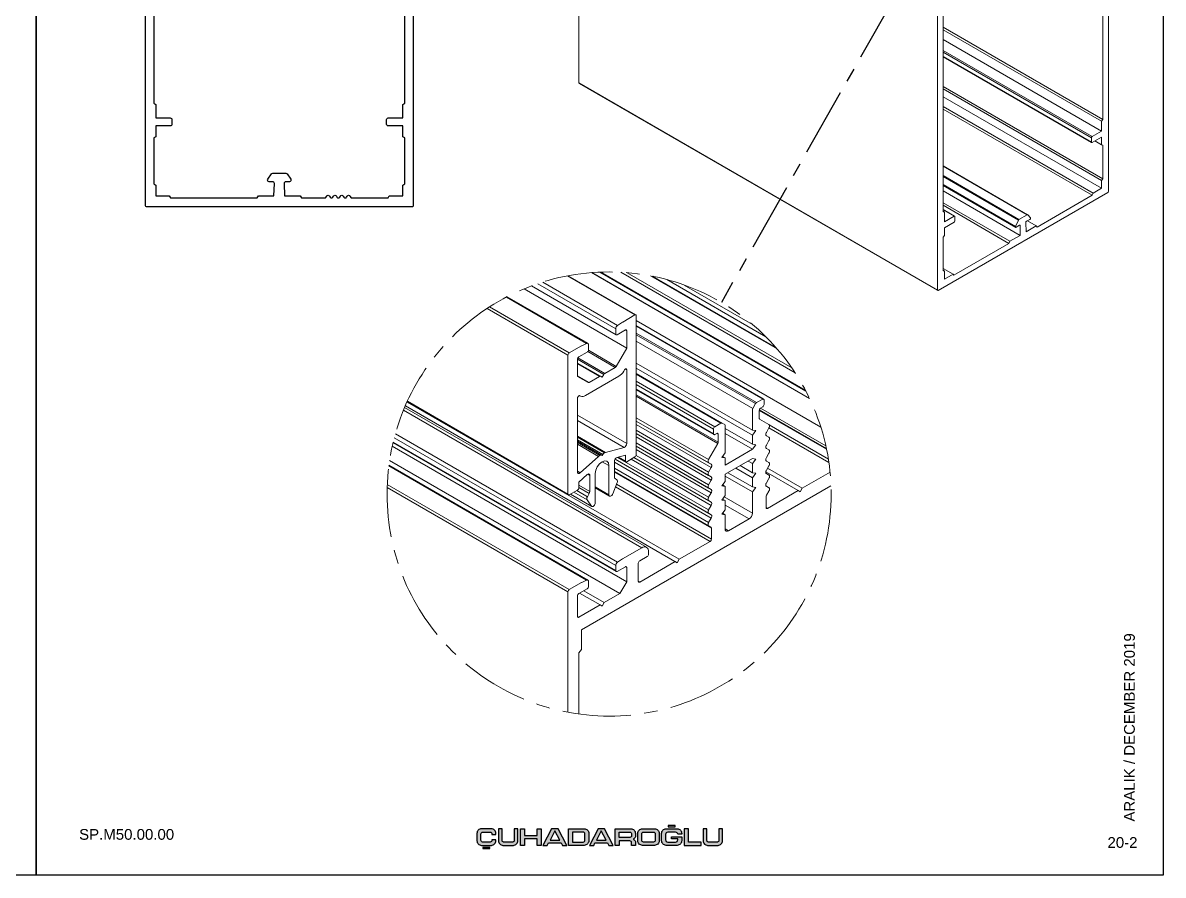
# Model space of a CAD drawing. Header units: millimetres. Extents: x 39 to 459, y 26 to 647.
# Drawn here: x 246.1 to 458.6, y 350.2 to 509 of the extents above; entities that cross this region are included whole.
import ezdxf

# ---------------------------------------------------------------- set-up
doc = ezdxf.new("R2010")
doc.units = ezdxf.units.MM
doc.linetypes.add('CENTER', pattern=[10.16, 6.35, -1.27, 1.27, -1.27])
doc.layers.add('ANTET', color=7, linetype='Continuous')
doc.layers.add('TABLO_GRİ', color=8, linetype='Continuous', lineweight=15)
doc.dimstyles.new('SLDDIMSTYLE0', dxfattribs={"dimtxt": 0.18, "dimasz": 3.302, "dimexe": 0, "dimexo": 0.0625, "dimgap": 0, "dimtad": 0, "dimtih": 1, "dimtoh": 1, "dimdec": 0, "dimrnd": 1e-09, "dimzin": 0, "dimdsep": 46, "dimtxsty": 'Standard', "dimblk1": 'NONE', "dimblk2": 'NONE', "dimsah": 1, "dimcen": 0.09, "dimadec": 0, "dimazin": 0, "dimtfac": 3.302, "dimtdec": 0, "dimtofl": 0, "dimtmove": 0, "dimatfit": 3, "dimldrblk": 'NONE', "dimfxl": 1, "dimfrac": 2, "dimtolj": 1, "dimtzin": 0, "dimarcsym": 0})

# ---------------------------------------------------------------- blocks, each defined once
blk = doc.blocks.new('50MN53')
at = {"color": 0, "ltscale": 10}
blk.add_lwpolyline([(365.34, 329.96), (280.84, 329.96, 0.414214), (280.54, 329.66), (280.54, 327.97, 0.02182), (280.54, 327.94), (280.61, 327.24, 0.388879), (280.9, 326.96), (281.44, 326.96, 0.414214), (281.74, 327.26), (281.74, 328.26, -0.414214), (282.04, 328.56), (284.44, 328.56, -0.414214), (284.74, 328.26), (284.74, 325.26), (285.04, 324.96), (284.74, 324.66), (284.74, 322.36), (283.74, 321.36), (282.04, 321.36, -0.414214), (281.74, 321.66), (281.74, 322.66, 0.414214), (281.44, 322.96), (280.9, 322.96, 0.388879), (280.61, 322.69), (280.54, 321.99, 0.021753), (280.54, 321.97), (280.54, 319.16, 0.414214), (281.54, 318.16), (281.74, 318.16, 0.414214), (282.04, 318.46), (282.04, 319.36, -0.414214), (282.34, 319.66), (284.44, 319.66, -0.414214), (284.74, 319.36), (284.74, 314.26), (285.04, 313.96), (284.74, 313.66), (284.74, 309.26, -0.414214), (284.44, 308.96), (283.19, 308.96, -0.198912), (282.98, 309.05), (282.65, 309.38, 0.414213), (282.23, 309.38), (281.85, 309, -0.404139), (281.43, 309), (281.05, 309.38, 0.414214), (280.63, 309.38), (280.25, 309, -0.414214), (279.83, 309), (279.45, 309.38, 0.414214), (279.03, 309.38), (278.65, 309, -0.414214), (278.23, 309), (277.85, 309.38, 0.414214), (277.43, 309.38), (277.05, 309, -0.414214), (276.63, 309), (276.25, 309.38, 0.414214), (275.83, 309.38), (275.45, 309, -0.414214), (275.03, 309), (274.65, 309.38, 0.414214), (274.23, 309.38), (272.91, 308.05, -0.198912), (272.69, 307.96), (271.74, 307.96, -0.414214), (271.54, 308.16), (271.54, 308.36, 0.414214), (271.24, 308.66), (270.84, 308.66, 0.414214), (270.54, 308.36), (270.54, 307.6, 0.198912), (270.63, 307.39), (270.97, 307.05, 0.198913), (271.18, 306.96), (274.62, 306.96), (274.94, 307.46), (275.26, 306.96), (276.14, 306.96), (276.14, 305.26), (276.44, 304.96), (276.14, 304.66), (276.14, 302.96), (275.82, 302.46), (275.51, 302.96), (274.34, 302.96), (274.02, 302.46), (273.71, 302.96), (271.18, 302.96, 0.198913), (270.97, 302.88), (270.63, 302.53, 0.198912), (270.54, 302.32), (270.54, 301.56, 0.414214), (270.84, 301.26), (271.24, 301.26, 0.414214), (271.54, 301.56), (271.54, 301.66, -0.414214), (271.84, 301.96), (272.69, 301.96, -0.198912), (272.91, 301.88), (274.23, 300.55, 0.414214), (274.65, 300.55), (275.03, 300.93, -0.414214), (275.45, 300.93), (275.83, 300.55, 0.414214), (276.25, 300.55), (276.63, 300.93, -0.414214), (277.05, 300.93), (277.43, 300.55, 0.414214), (277.85, 300.55), (278.23, 300.93, -0.414214), (278.65, 300.93), (279.03, 300.55, 0.414214), (279.45, 300.55), (279.83, 300.93, -0.414214), (280.25, 300.93), (280.63, 300.55, 0.414214), (281.05, 300.55), (281.43, 300.93, -0.404139), (281.85, 300.93), (282.23, 300.55, 0.414213), (282.65, 300.55), (282.98, 300.88, -0.198912), (283.19, 300.96), (284.44, 300.96, -0.414214), (284.74, 300.66), (284.74, 296.26), (285.04, 295.96), (284.74, 295.66), (284.74, 290.56, -0.414214), (284.44, 290.26), (282.34, 290.26, -0.414214), (282.04, 290.56), (282.04, 291.46, 0.414214), (281.74, 291.76), (281.54, 291.76, 0.414214), (280.54, 290.76), (280.54, 287.96, 0.021753), (280.54, 287.93), (280.61, 287.24, 0.388879), (280.9, 286.96), (281.44, 286.96, 0.414214), (281.74, 287.26), (281.74, 288.26, -0.414214), (282.04, 288.56), (283.74, 288.56), (284.74, 287.56), (284.74, 285.26), (285.04, 284.96), (284.74, 284.66), (284.74, 281.66, -0.414214), (284.44, 281.36), (282.04, 281.36, -0.414214), (281.74, 281.66), (281.74, 282.66, 0.414214), (281.44, 282.96), (280.9, 282.96, 0.389143), (280.61, 282.69), (280.54, 281.98, 0.02159), (280.54, 281.95), (280.54, 280.26, 0.414214), (280.84, 279.96), (365.24, 279.96, 0.414214), (365.54, 280.26), (365.54, 329.76, 0.414214), (365.34, 329.96)], format="xyb", dxfattribs=at)
blk.add_lwpolyline([(360.92, 306.19, 0.434812), (361.23, 305.88), (363.54, 305.96), (363.54, 308.85), (363.94, 309.08), (363.94, 313.6), (363.59, 313.8, -0.57735), (363.59, 314.32), (363.79, 314.44, 0.57735), (363.79, 314.95), (363.59, 315.07, -0.57735), (363.59, 315.59), (363.79, 315.71, 0.57735), (363.79, 316.23), (363.59, 316.34, -0.57735), (363.59, 316.86), (363.79, 316.98, 0.57735), (363.79, 317.5), (363.59, 317.61, -0.57735), (363.59, 318.13), (363.94, 318.33), (363.94, 325.23), (363.54, 325.46), (363.54, 327.96), (361.54, 327.96), (361.31, 328.36), (352.77, 328.36), (352.54, 327.96), (350.54, 327.96), (350.54, 325.26, -0.414214), (350.24, 324.96), (349.34, 324.96, -0.414214), (349.04, 325.26), (349.04, 327.96), (346.54, 327.96), (346.31, 328.36), (289.27, 328.36), (289.04, 327.96), (286.54, 327.96), (286.54, 281.96), (289.04, 281.96), (289.27, 281.56), (346.31, 281.56), (346.54, 281.96), (349.04, 281.96), (349.04, 284.66, -0.414214), (349.34, 284.96), (350.24, 284.96, -0.414214), (350.54, 284.66), (350.54, 281.96), (352.54, 281.96), (352.77, 281.56), (361.31, 281.56), (361.54, 281.96), (363.54, 281.96), (363.54, 284.46), (363.94, 284.69), (363.94, 300.85), (363.54, 301.08), (363.54, 303.96), (361.23, 304.04, 0.434812), (360.92, 303.73), (360.94, 303.07, -0.612801), (360.47, 302.81), (359.47, 303.49, -0.249328), (359.34, 303.74), (359.34, 306.19, -0.249328), (359.47, 306.44), (360.47, 307.11, -0.612801), (360.94, 306.85)], format="xyb", close=True, dxfattribs=at)
at = {"color": 0, "linetype": 'Continuous', "lineweight": 15}
blk.add_lwpolyline([(282.38, 306.96), (282.06, 307.46), (281.74, 306.96), (280.58, 306.96), (280.26, 307.46), (279.94, 306.96), (278.78, 306.96), (278.46, 307.46), (278.14, 306.96), (278.14, 302.96), (279.12, 302.96), (279.44, 302.46), (279.76, 302.96), (280.92, 302.96), (281.24, 302.46), (281.56, 302.96), (282.72, 302.96), (283.04, 302.46), (283.36, 302.96), (284.24, 302.96, 0.414214), (284.74, 303.46), (284.74, 306.46, 0.414214), (284.24, 306.96), (282.4, 306.96)], format="xyb", dxfattribs=at)
blk = doc.blocks.new('_NONE')
blk = doc.blocks.new('ÇUHADAROĞLU')
at = {"layer": 'ANTET'}
h = blk.add_hatch(color=7, dxfattribs=at)
h.paths.add_polyline_path([(159.1, 19.64, -0.414214), (159.42, 19.96), (160.84, 19.96, -0.414214), (161.16, 19.64), (161.16, 19.54), (161.9, 19.54), (161.9, 19.73, 0.414214), (161.05, 20.59), (159.21, 20.59, 0.414214), (158.36, 19.73), (158.36, 18.36, 0.414214), (159.21, 17.51), (161.05, 17.51, 0.414214), (161.9, 18.36), (161.9, 18.55), (161.16, 18.55), (161.16, 18.46, -0.414214), (160.84, 18.13), (159.42, 18.13, -0.414214), (159.1, 18.46)])
h.paths.add_polyline_path([(159.48, 17.12), (159.48, 16.9), (160.78, 16.9), (160.78, 17.12)])
h.paths.add_polyline_path([(165.15, 17.51, 0.414214), (166, 18.36), (166, 20.59), (165.29, 20.59), (165.29, 18.39, -0.414214), (165.03, 18.13), (163.32, 18.13, -0.414214), (163.06, 18.39), (163.06, 20.59), (162.35, 20.59), (162.35, 18.36, 0.414214), (163.2, 17.51)])
h.paths.add_polyline_path([(167.19, 18.73), (169.58, 18.73), (169.58, 17.51), (170.32, 17.51), (170.32, 20.59), (169.58, 20.59), (169.58, 19.36), (167.19, 19.36), (167.19, 20.59), (166.45, 20.59), (166.45, 17.51), (167.19, 17.51)])
h.paths.add_polyline_path([(170.66, 17.51), (171.46, 17.51), (171.69, 17.95), (174.05, 17.95), (174.29, 17.51), (175.09, 17.51), (173.48, 20.6), (172.27, 20.6)])
h.paths.add_polyline_path([(171.97, 18.49), (172.87, 20.23), (173.78, 18.49)], flags=16)
h.paths.add_polyline_path([(175.43, 17.51), (178.34, 17.51, 0.414214), (179.19, 18.36), (179.19, 19.73, 0.414214), (178.34, 20.59), (175.43, 20.59)])
h.paths.add_polyline_path([(176.14, 19.96), (178.15, 19.96, -0.414214), (178.47, 19.64), (178.47, 18.46, -0.414214), (178.15, 18.13), (176.14, 18.13)], flags=16)
h.paths.add_polyline_path([(180.34, 17.95), (182.7, 17.95), (182.94, 17.51), (183.74, 17.51), (182.13, 20.6), (180.92, 20.6), (179.31, 17.51), (180.11, 17.51)])
h.paths.add_polyline_path([(180.62, 18.49), (181.52, 20.23), (182.43, 18.49)], flags=16)
h.paths.add_polyline_path([(184.84, 18.34), (186.84, 18.34, -0.414214), (187.17, 18.02), (187.17, 17.51), (187.88, 17.51), (187.88, 18.21, 0.203358), (187.78, 18.44, 0.098259), (187.5, 18.62), (187.5, 18.7, 0.058399), (187.74, 18.83, 0.246853), (187.88, 19.09), (187.88, 19.73, 0.414214), (187.03, 20.59), (184.13, 20.59), (184.13, 17.51), (184.84, 17.51)])
h.paths.add_polyline_path([(184.84, 18.99), (184.84, 19.96), (186.82, 19.96, -0.414214), (187.17, 19.61), (187.17, 19.31, -0.414214), (186.84, 18.99)], flags=16)
h.paths.add_polyline_path([(191.45, 17.51, 0.414214), (192.31, 18.36), (192.31, 19.73, 0.414214), (191.45, 20.59), (189.19, 20.59, 0.414214), (188.33, 19.73), (188.33, 18.36, 0.414214), (189.19, 17.51)])
h.paths.add_polyline_path([(189.37, 18.13, -0.414214), (189.05, 18.46), (189.05, 19.64, -0.414214), (189.37, 19.96), (191.27, 19.96, -0.414214), (191.59, 19.64), (191.59, 18.46, -0.414214), (191.27, 18.13)], flags=16)
h.paths.add_polyline_path([(193.61, 17.51), (195.66, 17.51, 0.414214), (196.51, 18.36), (196.51, 19.11), (194.59, 19.11), (194.59, 18.7), (195.78, 18.7), (195.78, 18.54, -0.414214), (195.37, 18.13), (193.9, 18.13, -0.414214), (193.49, 18.54), (193.49, 19.55, -0.414214), (193.9, 19.96), (195.37, 19.96, -0.407741), (195.78, 19.56), (196.51, 19.56), (196.51, 19.73, 0.414214), (195.66, 20.59), (193.61, 20.59, 0.414214), (192.76, 19.73), (192.76, 18.36, 0.414214)])
h.paths.add_polyline_path([(195.28, 20.97), (195.28, 21.19), (193.99, 21.19), (193.99, 20.97)])
h.paths.add_polyline_path([(200.14, 17.51), (200.14, 18.13), (197.76, 18.13), (197.76, 20.59), (196.97, 20.59), (196.97, 17.51)])
h.paths.add_polyline_path([(201.2, 18.39), (201.2, 20.59), (200.48, 20.59), (200.48, 18.36, 0.414214), (201.34, 17.51), (203.28, 17.51, 0.414214), (204.13, 18.36), (204.13, 20.59), (203.42, 20.59), (203.42, 18.39, -0.414214), (203.16, 18.13), (201.46, 18.13, -0.414214)])
h = blk.add_hatch(color=7, dxfattribs=at)
h.paths.add_polyline_path([(159.1, 19.64, -0.414214), (159.42, 19.96), (160.84, 19.96, -0.414214), (161.16, 19.64), (161.16, 19.54), (161.9, 19.54), (161.9, 19.73, 0.414214), (161.05, 20.59), (159.21, 20.59, 0.414214), (158.36, 19.73), (158.36, 18.36, 0.414214), (159.21, 17.51), (161.05, 17.51, 0.414214), (161.9, 18.36), (161.9, 18.55), (161.16, 18.55), (161.16, 18.46, -0.414214), (160.84, 18.13), (159.42, 18.13, -0.414214), (159.1, 18.46)])
h.paths.add_polyline_path([(159.48, 17.12), (159.48, 16.9), (160.78, 16.9), (160.78, 17.12)])
h.paths.add_polyline_path([(165.15, 17.51, 0.414214), (166, 18.36), (166, 20.59), (165.29, 20.59), (165.29, 18.39, -0.414214), (165.03, 18.13), (163.32, 18.13, -0.414214), (163.06, 18.39), (163.06, 20.59), (162.35, 20.59), (162.35, 18.36, 0.414214), (163.2, 17.51)])
h.paths.add_polyline_path([(167.19, 18.73), (169.58, 18.73), (169.58, 17.51), (170.32, 17.51), (170.32, 20.59), (169.58, 20.59), (169.58, 19.36), (167.19, 19.36), (167.19, 20.59), (166.45, 20.59), (166.45, 17.51), (167.19, 17.51)])
h.paths.add_polyline_path([(170.66, 17.51), (171.46, 17.51), (171.69, 17.95), (174.05, 17.95), (174.29, 17.51), (175.09, 17.51), (173.48, 20.6), (172.27, 20.6)])
h.paths.add_polyline_path([(171.97, 18.49), (172.87, 20.23), (173.78, 18.49)], flags=16)
h.paths.add_polyline_path([(175.43, 17.51), (178.34, 17.51, 0.414214), (179.19, 18.36), (179.19, 19.73, 0.414214), (178.34, 20.59), (175.43, 20.59)])
h.paths.add_polyline_path([(176.14, 19.96), (178.15, 19.96, -0.414214), (178.47, 19.64), (178.47, 18.46, -0.414214), (178.15, 18.13), (176.14, 18.13)], flags=16)
h.paths.add_polyline_path([(180.34, 17.95), (182.7, 17.95), (182.94, 17.51), (183.74, 17.51), (182.13, 20.6), (180.92, 20.6), (179.31, 17.51), (180.11, 17.51)])
h.paths.add_polyline_path([(180.62, 18.49), (181.52, 20.23), (182.43, 18.49)], flags=16)
h.paths.add_polyline_path([(184.84, 18.34), (186.84, 18.34, -0.414214), (187.17, 18.02), (187.17, 17.51), (187.88, 17.51), (187.88, 18.21, 0.203358), (187.78, 18.44, 0.098259), (187.5, 18.62), (187.5, 18.7, 0.058399), (187.74, 18.83, 0.246853), (187.88, 19.09), (187.88, 19.73, 0.414214), (187.03, 20.59), (184.13, 20.59), (184.13, 17.51), (184.84, 17.51)])
h.paths.add_polyline_path([(184.84, 18.99), (184.84, 19.96), (186.82, 19.96, -0.414214), (187.17, 19.61), (187.17, 19.31, -0.414214), (186.84, 18.99)], flags=16)
h.paths.add_polyline_path([(191.45, 17.51, 0.414214), (192.31, 18.36), (192.31, 19.73, 0.414214), (191.45, 20.59), (189.19, 20.59, 0.414214), (188.33, 19.73), (188.33, 18.36, 0.414214), (189.19, 17.51)])
h.paths.add_polyline_path([(189.37, 18.13, -0.414214), (189.05, 18.46), (189.05, 19.64, -0.414214), (189.37, 19.96), (191.27, 19.96, -0.414214), (191.59, 19.64), (191.59, 18.46, -0.414214), (191.27, 18.13)], flags=16)
h.paths.add_polyline_path([(193.61, 17.51), (195.66, 17.51, 0.414214), (196.51, 18.36), (196.51, 19.11), (194.59, 19.11), (194.59, 18.7), (195.78, 18.7), (195.78, 18.54, -0.414214), (195.37, 18.13), (193.9, 18.13, -0.414214), (193.49, 18.54), (193.49, 19.55, -0.414214), (193.9, 19.96), (195.37, 19.96, -0.407741), (195.78, 19.56), (196.51, 19.56), (196.51, 19.73, 0.414214), (195.66, 20.59), (193.61, 20.59, 0.414214), (192.76, 19.73), (192.76, 18.36, 0.414214)])
h.paths.add_polyline_path([(195.28, 20.97), (195.28, 21.19), (193.99, 21.19), (193.99, 20.97)])
h.paths.add_polyline_path([(200.14, 17.51), (200.14, 18.13), (197.76, 18.13), (197.76, 20.59), (196.97, 20.59), (196.97, 17.51)])
h.paths.add_polyline_path([(201.2, 18.39), (201.2, 20.59), (200.48, 20.59), (200.48, 18.36, 0.414214), (201.34, 17.51), (203.28, 17.51, 0.414214), (204.13, 18.36), (204.13, 20.59), (203.42, 20.59), (203.42, 18.39, -0.414214), (203.16, 18.13), (201.46, 18.13, -0.414214)])
at = {"layer": 'ANTET', "color": 7}
for points in [[(159.42, 18.13, -0.414214), (159.1, 18.46), (159.1, 19.64, -0.414214), (159.42, 19.96), (160.84, 19.96, -0.414214), (161.16, 19.64), (161.16, 19.54), (161.9, 19.54), (161.9, 19.73, 0.414214), (161.05, 20.59), (159.21, 20.59, 0.414214), (158.36, 19.73), (158.36, 18.36, 0.414214), (159.21, 17.51), (161.05, 17.51, 0.414214), (161.9, 18.36), (161.9, 18.55), (161.16, 18.55), (161.16, 18.46, -0.414214), (160.84, 18.13)], [(159.42, 18.13, -0.414214), (159.1, 18.46), (159.1, 19.64, -0.414214), (159.42, 19.96), (160.84, 19.96, -0.414214), (161.16, 19.64), (161.16, 19.54), (161.9, 19.54), (161.9, 19.73, 0.414214), (161.05, 20.59), (159.21, 20.59, 0.414214), (158.36, 19.73), (158.36, 18.36, 0.414214), (159.21, 17.51), (161.05, 17.51, 0.414214), (161.9, 18.36), (161.9, 18.55), (161.16, 18.55), (161.16, 18.46, -0.414214), (160.84, 18.13)], [(165.03, 18.13), (163.32, 18.13, -0.414214), (163.06, 18.39), (163.06, 20.59), (162.35, 20.59), (162.35, 18.36, 0.414214), (163.2, 17.51), (165.15, 17.51, 0.414214), (166, 18.36), (166, 20.59), (165.29, 20.59), (165.29, 18.39, -0.414214)], [(165.03, 18.13), (163.32, 18.13, -0.414214), (163.06, 18.39), (163.06, 20.59), (162.35, 20.59), (162.35, 18.36, 0.414214), (163.2, 17.51), (165.15, 17.51, 0.414214), (166, 18.36), (166, 20.59), (165.29, 20.59), (165.29, 18.39, -0.414214)], [(175.43, 17.51), (175.43, 20.59), (178.34, 20.59, -0.414214), (179.19, 19.73), (179.19, 18.36, -0.414214), (178.34, 17.51)], [(175.43, 17.51), (175.43, 20.59), (178.34, 20.59, -0.414214), (179.19, 19.73), (179.19, 18.36, -0.414214), (178.34, 17.51)], [(178.47, 19.64, 0.414214), (178.15, 19.96), (176.14, 19.96), (176.14, 18.13), (178.15, 18.13, 0.414214), (178.47, 18.46)], [(178.47, 19.64, 0.414214), (178.15, 19.96), (176.14, 19.96), (176.14, 18.13), (178.15, 18.13, 0.414214), (178.47, 18.46)], [(187.88, 18.21), (187.88, 17.51), (187.17, 17.51), (187.17, 18.02, 0.414214), (186.84, 18.34), (184.84, 18.34), (184.84, 17.51), (184.13, 17.51), (184.13, 20.59), (187.03, 20.59, -0.414214), (187.88, 19.73), (187.88, 19.09, -0.246853), (187.74, 18.83, -0.058399), (187.5, 18.7), (187.5, 18.62, -0.098259), (187.78, 18.44, -0.203358)], [(187.88, 18.21), (187.88, 17.51), (187.17, 17.51), (187.17, 18.02, 0.414214), (186.84, 18.34), (184.84, 18.34), (184.84, 17.51), (184.13, 17.51), (184.13, 20.59), (187.03, 20.59, -0.414214), (187.88, 19.73), (187.88, 19.09, -0.246853), (187.74, 18.83, -0.058399), (187.5, 18.7), (187.5, 18.62, -0.098259), (187.78, 18.44, -0.203358)], [(186.82, 19.96, -0.414214), (187.17, 19.61), (187.17, 19.31, -0.414214), (186.84, 18.99), (184.84, 18.99), (184.84, 19.96)], [(186.82, 19.96, -0.414214), (187.17, 19.61), (187.17, 19.31, -0.414214), (186.84, 18.99), (184.84, 18.99), (184.84, 19.96)], [(191.45, 17.51), (189.19, 17.51, -0.414214), (188.33, 18.36), (188.33, 19.73, -0.414214), (189.19, 20.59), (191.45, 20.59, -0.414214), (192.31, 19.73), (192.31, 18.36, -0.414214)], [(191.45, 17.51), (189.19, 17.51, -0.414214), (188.33, 18.36), (188.33, 19.73, -0.414214), (189.19, 20.59), (191.45, 20.59, -0.414214), (192.31, 19.73), (192.31, 18.36, -0.414214)], [(191.59, 19.64), (191.59, 18.46, -0.414214), (191.27, 18.13), (189.37, 18.13, -0.414214), (189.05, 18.46), (189.05, 19.64, -0.414214), (189.37, 19.96), (191.27, 19.96, -0.414214)], [(191.59, 19.64), (191.59, 18.46, -0.414214), (191.27, 18.13), (189.37, 18.13, -0.414214), (189.05, 18.46), (189.05, 19.64, -0.414214), (189.37, 19.96), (191.27, 19.96, -0.414214)], [(195.78, 18.54), (195.78, 18.7), (194.59, 18.7), (194.59, 19.11), (196.51, 19.11), (196.51, 18.36, -0.414214), (195.66, 17.51), (193.61, 17.51, -0.414214), (192.76, 18.36), (192.76, 19.73, -0.414214), (193.61, 20.59), (195.66, 20.59, -0.414214), (196.51, 19.73), (196.51, 19.56), (195.78, 19.56, 0.407741), (195.37, 19.96), (193.9, 19.96, 0.414214), (193.49, 19.55), (193.49, 18.54, 0.414214), (193.9, 18.13), (195.37, 18.13, 0.414214)], [(195.78, 18.54), (195.78, 18.7), (194.59, 18.7), (194.59, 19.11), (196.51, 19.11), (196.51, 18.36, -0.414214), (195.66, 17.51), (193.61, 17.51, -0.414214), (192.76, 18.36), (192.76, 19.73, -0.414214), (193.61, 20.59), (195.66, 20.59, -0.414214), (196.51, 19.73), (196.51, 19.56), (195.78, 19.56, 0.407741), (195.37, 19.96), (193.9, 19.96, 0.414214), (193.49, 19.55), (193.49, 18.54, 0.414214), (193.9, 18.13), (195.37, 18.13, 0.414214)], [(201.34, 17.51), (203.28, 17.51, 0.414214), (204.13, 18.36), (204.13, 20.59), (203.42, 20.59), (203.42, 18.39, -0.414214), (203.16, 18.13), (201.46, 18.13, -0.414214), (201.2, 18.39), (201.2, 20.59), (200.48, 20.59), (200.48, 18.36, 0.414214)], [(201.34, 17.51), (203.28, 17.51, 0.414214), (204.13, 18.36), (204.13, 20.59), (203.42, 20.59), (203.42, 18.39, -0.414214), (203.16, 18.13), (201.46, 18.13, -0.414214), (201.2, 18.39), (201.2, 20.59), (200.48, 20.59), (200.48, 18.36, 0.414214)]]:
    blk.add_lwpolyline(points, format="xyb", close=True, dxfattribs=at)
for points in [[(167.19, 20.59), (167.19, 19.36), (169.58, 19.36), (169.58, 20.59), (170.32, 20.59), (170.32, 17.51), (169.58, 17.51), (169.58, 18.73), (167.19, 18.73), (167.19, 17.51), (166.45, 17.51), (166.45, 20.59)], [(167.19, 20.59), (167.19, 19.36), (169.58, 19.36), (169.58, 20.59), (170.32, 20.59), (170.32, 17.51), (169.58, 17.51), (169.58, 18.73), (167.19, 18.73), (167.19, 17.51), (166.45, 17.51), (166.45, 20.59)], [(171.46, 17.51), (171.69, 17.95), (174.05, 17.95), (174.29, 17.51), (175.09, 17.51), (173.48, 20.6), (172.27, 20.6), (170.66, 17.51)], [(171.46, 17.51), (171.69, 17.95), (174.05, 17.95), (174.29, 17.51), (175.09, 17.51), (173.48, 20.6), (172.27, 20.6), (170.66, 17.51)], [(171.97, 18.49), (173.78, 18.49), (172.87, 20.23)], [(171.97, 18.49), (173.78, 18.49), (172.87, 20.23)], [(180.11, 17.51), (180.34, 17.95), (182.7, 17.95), (182.94, 17.51), (183.74, 17.51), (182.13, 20.6), (180.92, 20.6), (179.31, 17.51)], [(180.11, 17.51), (180.34, 17.95), (182.7, 17.95), (182.94, 17.51), (183.74, 17.51), (182.13, 20.6), (180.92, 20.6), (179.31, 17.51)], [(180.62, 18.49), (182.43, 18.49), (181.52, 20.23)], [(180.62, 18.49), (182.43, 18.49), (181.52, 20.23)], [(193.99, 21.19), (193.99, 20.97), (195.28, 20.97), (195.28, 21.19)], [(193.99, 21.19), (193.99, 20.97), (195.28, 20.97), (195.28, 21.19)], [(196.97, 20.59), (196.97, 17.51), (200.14, 17.51), (200.14, 18.13), (197.76, 18.13), (197.76, 20.59)], [(196.97, 20.59), (196.97, 17.51), (200.14, 17.51), (200.14, 18.13), (197.76, 18.13), (197.76, 20.59)], [(159.48, 17.12), (159.48, 16.9), (160.78, 16.9), (160.78, 17.12)], [(159.48, 17.12), (159.48, 16.9), (160.78, 16.9), (160.78, 17.12)]]:
    blk.add_lwpolyline(points, close=True, dxfattribs=at)
blk = doc.blocks.new('SP.KTGR.1A')
at = {"insert": (-248.38, 1804.14), "char_height": 2, "width": 54.4479, "attachment_point": 1}
blk.add_mtext('{\\fArial Unicode MS|b0|i0|c0|p34;\\C7;SP.M50.00.00}', dxfattribs=at)
blk = doc.blocks.new('MN50.S.1')
at = {"color": 252}
blk.add_lwpolyline([(9907.25, 888.56), (9907.25, 1185.56), (10117.25, 1185.56), (10117.25, 888.56)], close=True, dxfattribs=at)
for name, p in [('SP.KTGR.1A', (10163.66, -906.98)), ('ÇUHADAROĞLU', (9831.04, 876.61))]:
    blk.add_blockref(name, p)

msp = doc.modelspace()

# ---------------------------------------------------------------- linework, layer by layer
at = {"color": 7, "linetype": 'Continuous', "lineweight": 15}
for p, q in [((349.749, 497.752), (349.749, 559.923)), ((448.39, 539.717), (448.39, 477.546)), ((447.372, 490.944), (447.372, 532.86)), ((416.571, 521.348), (416.571, 459.177)), ((417.589, 473.75), (417.589, 515.667)), ((447.372, 490.944), (417.589, 508.137)), ((447.118, 490.627), (417.589, 507.674)), ((447.118, 488.79), (417.589, 505.836)), ((417.589, 502.616), (445.246, 486.65)), ((349.749, 497.752), (416.571, 459.177)), ((349.786, 497.67), (416.608, 459.094)), ((447.372, 479.92), (417.589, 497.114)), ((447.118, 479.604), (417.589, 496.65)), ((417.589, 495.181), (447.118, 478.134)), ((445.527, 477.216), (417.589, 493.344)), ((445.38, 476.837), (417.589, 492.88)), ((447.118, 490.627), (447.372, 490.944)), ((447.118, 488.79), (445.336, 487.761)), ((447.118, 488.79), (447.118, 490.627)), ((445.209, 486.732), (445.209, 487.541)), ((447.118, 487.688), (445.336, 486.659)), ((447.118, 486.218), (445.845, 486.953)), ((447.118, 486.218), (447.118, 487.688)), ((447.118, 486.218), (447.372, 486.195)), ((447.372, 479.92), (447.372, 486.195)), ((433.328, 473.217), (417.589, 482.303)), ((417.589, 478.661), (431.118, 470.851)), ((447.118, 478.134), (445.527, 477.216)), ((447.118, 479.604), (447.372, 479.92)), ((447.118, 478.134), (447.118, 479.604)), ((448.263, 477.326), (416.698, 459.103)), ((417.589, 477.631), (431.918, 469.359)), ((445.38, 476.837), (435.1, 470.902)), ((445.527, 477.216), (445.38, 476.837)), ((430.008, 468.257), (417.589, 475.427)), ((429.861, 467.878), (417.589, 474.963)), ((419.715, 472.928), (417.589, 474.155)), ((417.843, 473.727), (417.589, 473.874)), ((417.843, 473.727), (417.589, 473.75)), ((417.843, 471.89), (417.843, 473.727)), ((417.843, 471.89), (419.625, 472.919)), ((417.843, 470.788), (419.625, 471.817)), ((419.753, 472.037), (419.753, 472.845)), ((431.102, 471.028), (431.617, 472.208)), ((431.723, 472.333), (433.238, 473.208)), ((433.044, 470.009), (432.99, 471.762)), ((433.121, 471.99), (433.749, 472.327)), ((434.953, 471.111), (433.282, 472.076)), ((433.859, 472.62), (433.344, 473.204)), ((417.843, 469.318), (417.843, 470.788)), ((431.84, 471.25), (431.212, 470.863)), ((431.918, 469.359), (431.971, 471.174)), ((434.953, 471.111), (433.044, 470.009)), ((434.953, 471.111), (435.1, 470.902)), ((417.843, 469.318), (417.589, 469.001)), ((417.589, 462.727), (417.589, 469.001)), ((419.581, 461.944), (429.861, 467.878)), ((430.008, 468.257), (429.861, 467.878)), ((430.008, 468.257), (431.918, 469.359)), ((419.434, 462.153), (417.589, 463.218)), ((360.17, 454.535), (347.575, 461.806)), ((360.35, 454.553), (347.734, 461.836)), ((352.084, 462.415), (392.709, 438.962)), ((352.121, 462.418), (392.692, 438.996)), ((353.611, 462.508), (392.025, 440.332)), ((391.915, 440.541), (353.848, 462.517)), ((357.559, 462.486), (390.033, 443.739)), ((358.711, 462.409), (389.389, 444.699)), ((363.093, 461.815), (386.684, 448.197)), ((363.411, 461.753), (386.471, 448.441)), ((366.144, 461.114), (384.551, 450.488)), ((417.843, 462.704), (417.589, 462.851)), ((417.843, 462.704), (417.589, 462.727)), ((417.843, 461.234), (417.843, 462.704)), ((417.843, 461.234), (419.434, 462.153)), ((419.434, 462.153), (419.581, 461.944)), ((358.643, 448.362), (339.529, 459.396)), ((340.919, 459.942), (356.681, 450.843)), ((356.606, 451.945), (342.053, 460.346)), ((356.955, 452.585), (342.984, 460.65)), ((369.341, 460.11), (382.083, 452.754)), ((351.166, 449.244), (336.239, 457.861)), ((351.403, 449.253), (336.373, 457.93)), ((347.697, 447.04), (332.628, 455.739)), ((347.951, 447.481), (333.107, 456.05)), ((356.955, 452.585), (357.868, 453.205)), ((357.89, 453.219), (360.17, 454.535)), ((360.425, 454.388), (360.425, 428.52)), ((384.151, 438.883), (360.425, 452.58)), ((356.606, 451.008), (356.606, 451.945)), ((358.388, 451.742), (356.861, 450.861)), ((358.643, 448.362), (358.643, 451.595)), ((350.231, 448.797), (347.951, 447.481)), ((351.166, 449.244), (350.253, 448.809)), ((351.515, 448.069), (351.515, 449.006)), ((356.681, 444.964), (358.643, 448.362)), ((347.697, 447.04), (347.697, 421.172)), ((349.479, 443.072), (349.479, 446.305)), ((349.733, 446.746), (351.26, 447.628)), ((356.501, 444.774), (354.548, 443.646)), ((358.077, 444.057), (358.208, 444.284)), ((358.643, 430.565), (358.643, 444.327)), ((351.44, 441.939), (349.479, 443.072)), ((357.177, 443.107), (350.944, 439.508)), ((351.62, 441.956), (353.573, 443.084)), ((353.753, 443.102), (354.061, 442.924)), ((354.368, 443.456), (354.061, 442.924)), ((360.425, 443.616), (376.387, 434.401)), ((360.425, 440.58), (374.882, 432.235)), ((317.726, 438.352), (347.771, 421.007)), ((347.697, 421.172), (317.77, 438.449)), ((349.479, 425.275), (349.479, 439.036)), ((350.044, 439.419), (349.911, 439.496)), ((350.044, 439.419), (349.913, 439.495)), ((382.137, 437.132), (382.646, 438.014)), ((382.826, 438.204), (383.971, 438.865)), ((384.226, 438.718), (384.226, 437.837)), ((317.051, 436.789), (361.443, 411.162)), ((362.343, 411.251), (317.254, 437.28)), ((382.062, 436.881), (382.062, 433.087)), ((383.335, 436.734), (383.335, 435.265)), ((383.971, 437.396), (383.589, 437.175)), ((376.207, 434.383), (375.062, 433.722)), ((376.896, 434.107), (376.387, 434.401)), ((376.971, 433.942), (376.971, 428.825)), ((383.409, 435.1), (385.132, 434.105)), ((384.654, 432.653), (385.132, 433.481)), ((315.342, 431.66), (356.606, 407.839)), ((315.54, 432.388), (356.955, 408.479)), ((374.807, 433.281), (374.807, 432.399)), ((375.062, 432.252), (375.444, 432.473)), ((375.698, 432.326), (375.698, 430.856)), ((382.062, 433.087), (382.698, 432.987)), ((382.698, 432.987), (382.062, 432.151)), ((382.062, 432.151), (382.062, 430.442)), ((384.654, 432.029), (385.132, 431.753)), ((315.11, 430.734), (356.681, 406.736)), ((315.136, 430.841), (356.606, 406.9)), ((354.718, 428.939), (358.162, 429.862)), ((375.624, 430.605), (373.901, 427.621)), ((376.971, 426.566), (382.062, 429.505)), ((382.062, 430.442), (382.698, 430.341)), ((382.698, 430.341), (382.062, 429.505)), ((384.654, 430.301), (385.132, 431.13)), ((384.654, 429.678), (385.132, 429.402)), ((353.404, 428.18), (349.959, 425.126)), ((354.061, 428.373), (353.957, 428.433)), ((354.061, 428.373), (354.164, 428.552)), ((356.352, 427.28), (356.352, 424.294)), ((358.388, 428.401), (356.832, 427.984)), ((356.994, 428.027), (358.463, 427.179)), ((358.388, 427.344), (358.388, 428.401)), ((360.17, 428.079), (358.643, 427.197)), ((376.334, 427.99), (376.971, 428.825)), ((376.971, 427.889), (376.334, 427.99)), ((376.971, 427.889), (376.476, 428.175)), ((376.971, 427.889), (376.971, 426.566)), ((382.062, 427.796), (376.971, 424.857)), ((382.062, 427.796), (382.698, 427.695)), ((382.698, 427.695), (382.062, 426.86)), ((384.654, 427.95), (385.132, 428.778)), ((384.654, 427.326), (385.132, 427.05)), ((314.323, 426.407), (351.166, 405.138)), ((351.403, 405.147), (314.341, 426.543)), ((352.788, 419.555), (352.788, 424.993)), ((355.333, 421.024), (355.333, 426.463)), ((374.379, 426.721), (373.901, 426.998)), ((374.379, 426.098), (373.901, 425.269)), ((382.062, 426.86), (382.062, 425.151)), ((382.062, 425.151), (382.698, 425.05)), ((382.698, 425.05), (382.062, 424.214)), ((384.654, 425.598), (385.132, 426.426)), ((384.654, 424.975), (385.132, 424.698)), ((391.353, 422.256), (396.527, 425.243)), ((314.03, 422.956), (347.951, 403.374)), ((349.733, 423.404), (351.289, 424.784)), ((349.733, 422.348), (349.733, 423.404)), ((351.77, 424.635), (351.77, 421.649)), ((356.873, 423.348), (356.046, 421.215)), ((356.463, 424.046), (356.813, 423.845)), ((374.379, 424.37), (373.901, 424.646)), ((374.379, 423.746), (373.901, 422.918)), ((376.334, 422.699), (376.971, 423.534)), ((376.971, 422.598), (376.476, 422.884)), ((376.971, 424.857), (376.971, 423.534)), ((382.062, 424.214), (382.062, 422.505)), ((384.654, 423.246), (385.132, 424.075)), ((314.009, 422.38), (347.697, 402.933)), ((347.951, 421.025), (349.479, 421.907)), ((348.174, 421.154), (352.136, 418.867)), ((350.242, 395.878), (396.699, 422.697)), ((351.658, 421.272), (351.309, 420.668)), ((352.788, 422.311), (355.445, 420.777)), ((374.379, 422.018), (373.901, 422.294)), ((374.379, 421.395), (373.901, 420.566)), ((376.971, 422.598), (376.334, 422.699)), ((376.334, 420.053), (376.971, 420.889)), ((376.971, 422.598), (376.971, 420.889)), ((382.062, 422.505), (382.698, 422.404)), ((382.698, 422.404), (382.062, 421.569)), ((382.062, 421.569), (382.062, 417.627)), ((384.608, 420.693), (384.608, 418.656)), ((384.654, 422.623), (385.132, 422.347)), ((384.682, 420.944), (385.132, 421.723)), ((390.59, 421.815), (384.862, 418.509)), ((390.972, 421.595), (390.59, 421.815)), ((390.972, 421.595), (391.353, 422.256)), ((351.248, 420.1), (352.075, 418.923)), ((374.379, 419.666), (373.901, 419.943)), ((374.379, 419.043), (373.901, 418.215)), ((376.971, 419.952), (376.334, 420.053)), ((376.971, 419.952), (376.476, 420.238)), ((376.971, 419.952), (376.971, 418.243)), ((374.379, 417.315), (373.901, 417.591)), ((374.379, 416.691), (373.901, 415.863)), ((376.334, 417.407), (376.971, 418.243)), ((376.971, 417.307), (376.334, 417.407)), ((376.971, 417.307), (376.476, 417.593)), ((376.971, 417.307), (376.971, 414.688)), ((381.426, 416.525), (377.607, 414.321)), ((374.351, 414.98), (373.901, 415.239)), ((374.425, 414.815), (374.425, 412.778)), ((368.443, 409.031), (374.171, 412.337)), ((361.443, 411.162), (357.879, 409.105)), ((362.716, 409.986), (362.716, 410.427)), ((356.955, 408.479), (357.857, 409.091)), ((360.806, 408.296), (360.806, 404.916)), ((361.061, 408.737), (362.461, 409.546)), ((367.679, 408.59), (361.061, 404.769)), ((368.061, 408.369), (367.679, 408.59)), ((368.061, 408.369), (368.443, 409.031)), ((356.606, 407.839), (356.606, 406.9)), ((358.388, 407.635), (356.861, 406.753)), ((358.643, 407.488), (358.643, 404.843)), ((350.242, 404.696), (347.951, 403.374)), ((351.166, 405.138), (350.264, 404.708)), ((351.515, 403.961), (351.515, 404.9)), ((358.643, 404.843), (357.37, 402.638)), ((347.697, 402.933), (347.697, 380.525)), ((349.479, 398.376), (349.479, 402.198)), ((349.733, 402.639), (351.26, 403.52)), ((357.37, 402.638), (354.442, 400.948)), ((353.679, 400.507), (349.733, 398.229)), ((353.679, 400.507), (354.061, 400.287)), ((354.442, 400.948), (354.061, 400.287)), ((350.242, 392.203), (350.242, 395.878)), ((350.242, 392.203), (349.733, 391.57)), ((349.733, 380.193), (349.733, 391.57))]:
    msp.add_line(p, q, dxfattribs=at)
at = {"color": 8, "linetype": 'Continuous', "lineweight": 15}
for p, q in [((445.336, 487.761), (417.589, 503.779)), ((445.209, 487.541), (417.589, 503.485)), ((445.209, 486.732), (417.589, 502.677)), ((417.589, 482.242), (433.238, 473.208)), ((417.589, 480.493), (431.723, 472.333)), ((417.589, 480.306), (431.617, 472.208)), ((417.589, 478.829), (431.102, 471.028)), ((419.625, 472.919), (417.589, 474.094)), ((431.84, 471.25), (431.971, 471.174)), ((360.425, 453.485), (394.806, 433.637)), ((358.643, 451.595), (358.388, 451.742)), ((360.425, 452.459), (383.971, 438.865)), ((360.425, 451.136), (382.826, 438.204)), ((360.425, 450.842), (382.646, 438.014)), ((360.425, 449.666), (382.137, 437.132)), ((354.368, 443.456), (349.479, 446.279)), ((354.548, 443.646), (349.542, 446.536)), ((356.501, 444.774), (351.379, 447.73)), ((356.681, 444.964), (351.499, 447.955)), ((353.753, 443.102), (349.479, 445.569)), ((353.573, 443.084), (349.479, 445.448)), ((358.643, 444.327), (358.388, 444.474)), ((382.062, 433.087), (360.425, 445.578)), ((382.062, 432.151), (360.425, 444.642)), ((351.62, 441.956), (349.479, 443.193)), ((360.425, 443.495), (376.207, 434.383)), ((360.425, 442.172), (375.062, 433.722)), ((360.425, 441.584), (374.807, 433.281)), ((360.425, 440.702), (374.807, 432.399)), ((317.71, 438.318), (368.443, 409.031)), ((360.425, 439.673), (375.698, 430.856)), ((360.425, 439.379), (375.624, 430.605)), ((317.398, 437.616), (368.061, 408.369)), ((349.479, 435.855), (358.643, 430.565)), ((383.336, 436.757), (395.878, 429.516)), ((383.357, 436.866), (395.849, 429.655)), ((383.587, 437.174), (395.74, 430.158)), ((358.162, 429.862), (349.479, 434.874)), ((360.425, 435.401), (373.901, 427.621)), ((360.425, 434.777), (373.901, 426.998)), ((360.425, 434.777), (374.379, 426.721)), ((360.425, 434.154), (374.379, 426.098)), ((385.136, 433.487), (396.31, 427.037)), ((385.2, 434.038), (396.213, 427.681)), ((354.718, 428.939), (349.479, 431.963)), ((354.5, 428.869), (349.479, 431.768)), ((360.425, 433.049), (373.901, 425.269)), ((360.425, 432.426), (373.901, 424.646)), ((360.425, 432.425), (374.379, 424.37)), ((360.425, 431.802), (374.379, 423.746)), ((375.443, 432.473), (375.698, 432.326)), ((382.062, 430.442), (376.971, 433.381)), ((382.062, 429.505), (376.971, 432.444)), ((314.957, 430.062), (358.643, 404.843)), ((354.164, 428.552), (349.479, 431.257)), ((353.957, 428.433), (349.479, 431.019)), ((353.621, 428.362), (349.479, 430.753)), ((353.404, 428.18), (349.479, 430.446)), ((360.425, 430.697), (373.901, 422.918)), ((360.425, 430.074), (374.379, 422.018)), ((360.425, 430.074), (373.901, 422.294)), ((360.425, 429.45), (374.379, 421.395)), ((314.463, 427.407), (357.37, 402.638)), ((355.333, 426.463), (354.06, 427.198)), ((356.352, 427.098), (374.379, 416.691)), ((356.46, 427.659), (374.379, 417.315)), ((356.46, 427.659), (373.901, 417.591)), ((356.932, 428.01), (373.901, 418.215)), ((358.388, 427.344), (357.138, 428.066)), ((359.448, 427.662), (374.379, 419.043)), ((359.988, 427.974), (374.379, 419.666)), ((359.988, 427.974), (373.901, 419.943)), ((360.394, 428.363), (373.901, 420.566)), ((382.062, 426.86), (381.251, 427.328)), ((349.479, 425.404), (349.959, 425.126)), ((356.352, 425.994), (373.901, 415.863)), ((356.352, 425.37), (373.901, 415.239)), ((356.352, 425.37), (374.351, 414.98)), ((356.352, 425.248), (374.425, 414.815)), ((382.062, 422.505), (377.479, 425.151)), ((382.062, 424.214), (378.96, 426.005)), ((382.062, 425.151), (379.771, 426.473)), ((384.548, 425.303), (390.59, 421.815)), ((384.882, 425.992), (391.353, 422.256)), ((351.77, 421.649), (349.733, 422.824)), ((351.77, 424.635), (351.388, 424.856)), ((356.735, 422.99), (374.425, 412.778)), ((382.062, 421.569), (376.971, 424.508)), ((352.075, 418.923), (348.193, 421.165)), ((351.248, 420.1), (348.799, 421.514)), ((351.309, 420.668), (349.32, 421.815)), ((351.658, 421.272), (349.733, 422.383)), ((355.333, 421.024), (352.788, 422.494)), ((356.548, 422.51), (374.171, 412.337)), ((376.8, 420.665), (382.062, 417.627)), ((376.971, 419.097), (381.426, 416.525)), ((384.608, 418.656), (384.862, 418.509)), ((376.971, 414.688), (377.607, 414.321)), ((358.388, 407.635), (358.643, 407.488)), ((360.806, 404.916), (361.061, 404.769)), ((349.86, 402.712), (353.679, 400.507)), ((350.623, 403.153), (354.442, 400.948)), ((349.479, 398.376), (349.733, 398.229))]:
    msp.add_line(p, q, dxfattribs=at)
at = {"color": 7, "linetype": 'Continuous', "lineweight": 15, "flags": 128}
for points in [[(431.212, 470.863), (431.178, 470.847), (431.145, 470.843), (431.117, 470.851), (431.096, 470.872), (431.084, 470.902), (431.081, 470.94), (431.087, 470.983), (431.102, 471.028)], [(351.515, 449.006), (351.508, 449.083), (351.489, 449.151), (351.457, 449.205), (351.415, 449.246), (351.362, 449.27), (351.302, 449.278), (351.236, 449.269), (351.166, 449.244)], [(358.208, 444.284), (358.268, 444.37), (358.338, 444.439), (358.413, 444.487), (358.486, 444.507), (358.55, 444.5), (358.6, 444.465), (358.632, 444.406), (358.643, 444.327)], [(349.479, 439.036), (349.49, 439.128), (349.521, 439.224), (349.572, 439.317), (349.636, 439.399), (349.708, 439.461), (349.783, 439.5), (349.853, 439.512), (349.913, 439.495)], [(385.132, 434.105), (385.18, 434.066), (385.215, 434.01), (385.237, 433.939), (385.244, 433.858), (385.237, 433.767), (385.215, 433.672), (385.18, 433.576), (385.132, 433.481)], [(384.654, 432.653), (384.606, 432.559), (384.571, 432.462), (384.549, 432.367), (384.542, 432.277), (384.549, 432.195), (384.571, 432.125), (384.606, 432.069), (384.654, 432.029)], [(385.132, 431.753), (385.18, 431.714), (385.215, 431.658), (385.237, 431.588), (385.244, 431.506), (385.237, 431.416), (385.215, 431.321), (385.18, 431.224), (385.132, 431.13)], [(384.654, 430.301), (384.606, 430.207), (384.571, 430.111), (384.549, 430.015), (384.542, 429.925), (384.549, 429.843), (384.571, 429.773), (384.606, 429.717), (384.654, 429.678)], [(385.132, 429.402), (385.18, 429.362), (385.215, 429.306), (385.237, 429.236), (385.244, 429.154), (385.237, 429.064), (385.215, 428.969), (385.18, 428.872), (385.132, 428.778)], [(355.333, 426.463), (355.237, 426.969), (354.961, 427.287), (354.548, 427.367), (354.061, 427.198), (353.574, 426.805), (353.161, 426.248), (352.885, 425.611), (352.788, 424.993)], [(373.901, 427.621), (373.853, 427.527), (373.818, 427.43), (373.796, 427.335), (373.789, 427.245), (373.796, 427.163), (373.818, 427.093), (373.853, 427.037), (373.901, 426.998)], [(384.654, 427.95), (384.606, 427.856), (384.571, 427.759), (384.549, 427.664), (384.542, 427.573), (384.549, 427.492), (384.571, 427.421), (384.606, 427.366), (384.654, 427.326)], [(385.132, 427.05), (385.18, 427.011), (385.215, 426.955), (385.237, 426.885), (385.244, 426.803), (385.237, 426.713), (385.215, 426.617), (385.18, 426.521), (385.132, 426.426)], [(349.959, 425.126), (349.873, 425.062), (349.786, 425.02), (349.703, 425.002), (349.628, 425.011), (349.565, 425.045), (349.518, 425.102), (349.489, 425.18), (349.479, 425.275)], [(373.901, 425.269), (373.853, 425.175), (373.818, 425.079), (373.796, 424.983), (373.789, 424.893), (373.796, 424.811), (373.818, 424.741), (373.853, 424.685), (373.901, 424.646)], [(374.379, 426.721), (374.426, 426.682), (374.462, 426.626), (374.483, 426.556), (374.491, 426.474), (374.483, 426.384), (374.462, 426.289), (374.426, 426.192), (374.379, 426.098)], [(384.654, 425.598), (384.606, 425.504), (384.571, 425.407), (384.549, 425.312), (384.542, 425.222), (384.549, 425.14), (384.571, 425.07), (384.606, 425.014), (384.654, 424.975)], [(351.77, 424.635), (351.76, 424.73), (351.73, 424.808), (351.683, 424.865), (351.62, 424.899), (351.545, 424.907), (351.462, 424.89), (351.375, 424.848), (351.289, 424.784)], [(373.901, 422.918), (373.853, 422.824), (373.818, 422.727), (373.796, 422.632), (373.789, 422.542), (373.796, 422.46), (373.818, 422.39), (373.853, 422.334), (373.901, 422.294)], [(374.379, 424.37), (374.426, 424.33), (374.462, 424.274), (374.483, 424.204), (374.491, 424.123), (374.483, 424.032), (374.462, 423.937), (374.426, 423.84), (374.379, 423.746)], [(384.654, 423.246), (384.606, 423.152), (384.571, 423.056), (384.549, 422.96), (384.542, 422.87), (384.549, 422.788), (384.571, 422.718), (384.606, 422.662), (384.654, 422.623)], [(385.132, 424.698), (385.18, 424.659), (385.215, 424.603), (385.237, 424.533), (385.244, 424.451), (385.237, 424.361), (385.215, 424.266), (385.18, 424.169), (385.132, 424.075)], [(356.046, 421.215), (355.967, 421.059), (355.861, 420.922), (355.74, 420.819), (355.616, 420.762), (355.503, 420.756), (355.412, 420.802), (355.354, 420.894), (355.333, 421.024)], [(374.379, 422.018), (374.426, 421.979), (374.462, 421.923), (374.483, 421.853), (374.491, 421.771), (374.483, 421.681), (374.462, 421.585), (374.426, 421.489), (374.379, 421.395)], [(385.132, 422.347), (385.18, 422.307), (385.215, 422.251), (385.237, 422.181), (385.244, 422.099), (385.237, 422.009), (385.215, 421.914), (385.18, 421.817), (385.132, 421.723)], [(352.075, 418.923), (352.154, 418.858), (352.26, 418.843), (352.381, 418.88), (352.505, 418.966), (352.618, 419.09), (352.709, 419.241), (352.768, 419.401), (352.788, 419.555)], [(373.901, 420.566), (373.853, 420.472), (373.818, 420.375), (373.796, 420.28), (373.789, 420.19), (373.796, 420.108), (373.818, 420.038), (373.853, 419.982), (373.901, 419.943)], [(374.379, 419.666), (374.426, 419.627), (374.462, 419.571), (374.483, 419.501), (374.491, 419.419), (374.483, 419.329), (374.462, 419.234), (374.426, 419.137), (374.379, 419.043)], [(373.901, 418.215), (373.853, 418.12), (373.818, 418.024), (373.796, 417.928), (373.789, 417.838), (373.796, 417.756), (373.818, 417.686), (373.853, 417.63), (373.901, 417.591)], [(374.379, 417.315), (374.426, 417.275), (374.462, 417.22), (374.483, 417.149), (374.491, 417.068), (374.483, 416.977), (374.462, 416.882), (374.426, 416.785), (374.379, 416.691)], [(373.901, 415.863), (373.853, 415.769), (373.818, 415.672), (373.796, 415.577), (373.789, 415.487), (373.796, 415.405), (373.818, 415.335), (373.853, 415.279), (373.901, 415.239)], [(351.515, 404.9), (351.508, 404.977), (351.489, 405.044), (351.457, 405.099), (351.415, 405.14), (351.362, 405.164), (351.302, 405.172), (351.236, 405.163), (351.166, 405.138)]]:
    msp.add_lwpolyline(points, dxfattribs=at)
at = {"color": 7, "linetype": 'Continuous', "lineweight": 15}
for centre, radius, start, end in [((349.837, 497.742), 0.0887, 173.70115, 234.98667), ((445.286, 486.72), 0.0786, 170.78596, 309.20329), ((445.485, 487.528), 0.277, 122.60548, 177.39452), ((448.114, 477.559), 0.277, 302.60548, 357.39452), ((419.675, 472.858), 0.0786, 350.78596, 129.20329), ((419.476, 472.05), 0.277, 302.60548, 357.39452), ((431.869, 472.103), 0.273, 122.48455, 157.49331), ((433.263, 471.756), 0.274, 121.2458, 178.7542), ((433.289, 473.144), 0.0813, 47.43177, 128.36338), ((433.645, 472.533), 0.23, 296.70505, 22.09607), ((431.893, 471.191), 0.0801, 348.31177, 131.67748), ((416.648, 459.164), 0.0786, 170.78596, 309.20329), ((357.444, 451.904), 0.839, 125.68924, 177.19888), ((358.071, 452.906), 0.362, 120.04151, 124.19195), ((360.269, 454.413), 0.157, 350.78596, 129.20329), ((356.761, 450.983), 0.157, 170.78596, 309.20329), ((358.487, 451.621), 0.157, 350.78596, 129.20329), ((350.39, 448.523), 0.317, 115.51909, 120.04768), ((348.249, 447.015), 0.553, 122.60548, 177.39452), ((350.031, 446.28), 0.553, 122.60548, 177.39452), ((350.962, 448.094), 0.553, 302.60548, 357.39452), ((356.226, 445.214), 0.519, 301.95467, 331.14439), ((355.803, 445.31), 2.597, 301.95467, 331.14439), ((351.515, 442.104), 0.181, 245.68605, 305.61817), ((353.679, 442.937), 0.181, 65.68605, 125.61817), ((354.823, 443.206), 0.519, 121.95467, 151.14439), ((350.417, 440.244), 0.905, 245.68605, 305.61817), ((383.101, 437.764), 0.519, 121.95467, 151.14439), ((384.071, 438.744), 0.157, 350.78596, 129.20329), ((383.673, 437.862), 0.553, 302.60548, 357.39452), ((382.581, 436.864), 0.519, 148.85627, 178.0435), ((383.888, 436.709), 0.553, 122.60548, 177.39452), ((375.36, 433.256), 0.553, 122.60548, 177.39452), ((376.313, 434.236), 0.181, 65.68605, 125.61817), ((376.791, 433.96), 0.181, 354.37962, 54.30196), ((383.515, 435.247), 0.181, 174.37962, 234.30196), ((374.962, 432.374), 0.157, 170.78596, 309.20329), ((375.543, 432.351), 0.157, 350.78596, 129.20329), ((357.861, 430.584), 0.782, 292.66417, 358.64196), ((375.179, 430.874), 0.519, 328.85627, 358.0435), ((356.397, 424.808), 4.509, 127.99298, 131.59244), ((353.843, 428.143), 0.312, 68.58963, 135.44106), ((354.795, 428.219), 0.713, 114.39969, 152.16307), ((355.334, 426.649), 2.372, 105.06657, 110.59133), ((357.134, 427.262), 0.782, 112.66417, 178.64196), ((358.543, 427.319), 0.157, 170.78596, 309.20329), ((359.872, 428.545), 0.553, 302.60548, 357.39452), ((356.622, 424.267), 0.272, 174.37962, 234.30196), ((356.528, 423.558), 0.404, 328.70118, 45.21481), ((347.852, 421.147), 0.157, 170.78596, 309.20329), ((349.18, 422.373), 0.553, 302.60548, 357.39452), ((350.991, 421.675), 0.779, 328.85627, 358.0435), ((385.127, 420.675), 0.519, 148.85627, 178.0435), ((351.772, 420.331), 0.573, 144.03192, 203.75687), ((384.763, 418.631), 0.157, 170.78596, 309.20329), ((380.68, 417.69), 1.383, 302.60548, 357.39452), ((374.245, 414.832), 0.181, 354.37962, 54.30196), ((377.359, 414.625), 0.393, 170.78596, 309.20329), ((373.873, 412.803), 0.553, 302.60548, 357.39452), ((361.94, 410.553), 0.786, 350.78596, 129.20329), ((357.444, 407.798), 0.839, 125.68924, 177.19888), ((358.06, 408.792), 0.362, 120.04151, 124.19195), ((361.359, 408.271), 0.553, 122.60548, 177.39452), ((362.163, 410.012), 0.553, 302.60548, 357.39452), ((356.761, 406.875), 0.157, 170.78596, 309.20329), ((358.487, 407.513), 0.157, 350.78596, 129.20329), ((350.401, 404.422), 0.317, 115.51909, 120.04768), ((350.962, 403.987), 0.553, 302.60548, 357.39452), ((360.962, 404.891), 0.157, 170.78596, 309.20329), ((348.249, 402.908), 0.553, 122.60548, 177.39452), ((350.031, 402.173), 0.553, 122.60548, 177.39452), ((349.634, 398.351), 0.157, 170.78596, 309.20329)]:
    msp.add_arc(centre, radius, start, end, dxfattribs=at)
at = {"layer": 'TABLO_GRİ', "color": 0, "linetype": 'CENTER', "ltscale": 2}
msp.add_circle((355.359, 421.177), 41.368, dxfattribs=at)

# ---------------------------------------------------------------- block references
at = {"color": 252, "ltscale": 10, "rotation": 270}
msp.add_blockref('50MN53', (-11.047, 840.283), dxfattribs=at)
at = {"layer": 'ANTET', "color": 0}
for p in [(-9868.658, -538.391), (-9658.658, -538.391)]:
    msp.add_blockref('MN50.S.1', p, dxfattribs=at)

# ---------------------------------------------------------------- texts
at = {"insert": (451.302, 360.152), "char_height": 2, "width": 44.87301, "attachment_point": 1, "rotation": 90}
msp.add_mtext('{\\fArial Unicode MS|b0|i0|c0|p34;{\\C7;ARALIK / DECEMBER 2019}}', dxfattribs=at)
at = {"insert": (453.805, 357.257), "char_height": 2, "width": 4.43689, "attachment_point": 3}
msp.add_mtext('{\\fArial Unicode MS|b0|i0|c0|p0;{\\C7;20-2}}', dxfattribs=at)

# ---------------------------------------------------------------- leaders
at = {"layer": 'TABLO_GRİ', "color": 0, "linetype": 'CENTER', "ltscale": 2, "has_arrowhead": 0}
msp.add_leader([(408.453, 513.587), (376.284, 456.862)], dimstyle='SLDDIMSTYLE0', dxfattribs=at)

doc.saveas('drawing.dxf')
